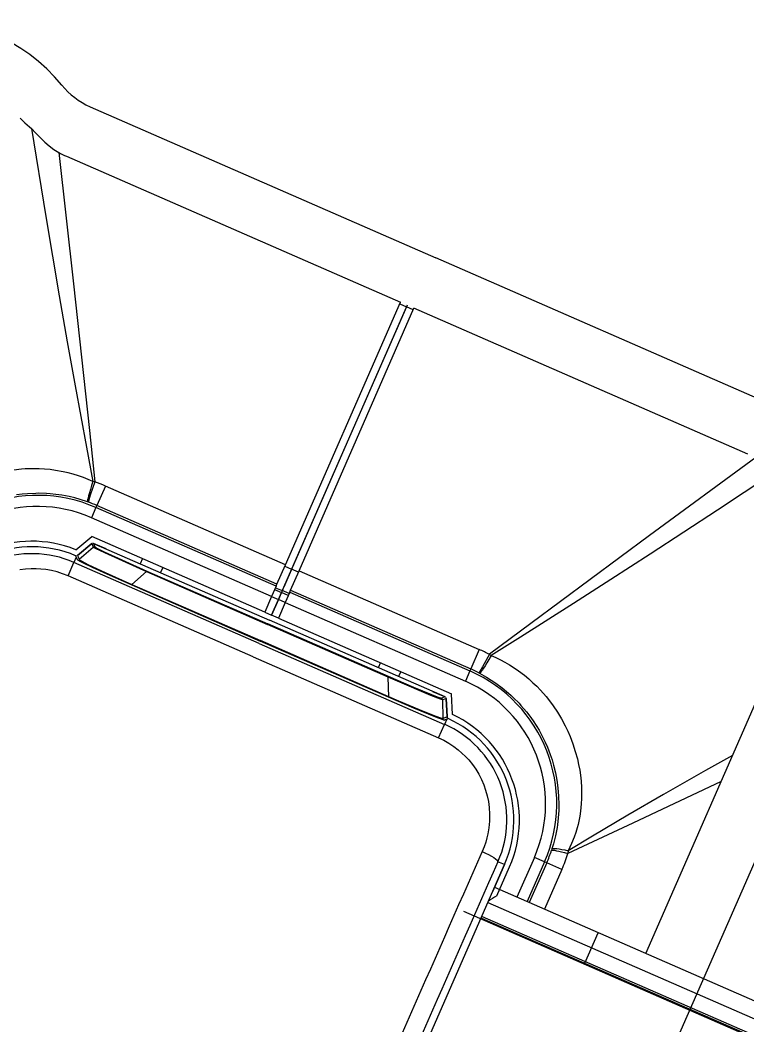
# Model space of a CAD drawing. Header units: millimetres. Extents: x 1145859089 to 1147511753, y -1047484727 to -1047247487.
# Drawn here: x 1146005251.9 to 1146005448.1, y -1047431132 to -1047430860.8 of the extents above; entities that cross this region are included whole.
import ezdxf
from ezdxf.xclip import XClip

# ---------------------------------------------------------------- set-up
doc = ezdxf.new("R2010")
doc.units = ezdxf.units.MM
doc.header["$LTSCALE"] = 100
doc.header["$MEASUREMENT"] = 0
doc.header["$XCLIPFRAME"] = 2
doc.linetypes.add('단지배치도$0$CENTER', pattern=[31, 30, -0.5, 0, -0.5])
doc.layers.get('0').update_dxf_attribs({"linetype": 'CONTINUOUS'})
doc.layers.add('XREF', color=135, linetype='CONTINUOUS')
doc.layers.add('단지배치도$0$W240910', color=135, linetype='CONTINUOUS')

# ---------------------------------------------------------------- blocks, each defined once
blk = doc.blocks.new('단지배치도$0$zw$9902')
at = {"layer": '단지배치도$0$W240910', "linetype": 'ByBlock', "ltscale": 20}
for p, q in [((67129.96, -59514.85), (67223.2, -59555.63)), ((67111.11, -59517.95), (67112.35, -59519.18)), ((67112.35, -59519.18), (67113.64, -59520.28)), ((67113.64, -59520.28), (67114.21, -59520.71)), ((67114.21, -59520.71), (67115.22, -59521.88)), ((67114.21, -59520.71), (67118.07, -59544.47)), ((67115.22, -59521.88), (67116.29, -59523)), ((67116.29, -59523), (67117.74, -59524.37)), ((67117.74, -59524.37), (67118.96, -59525.4)), ((67118.96, -59525.4), (67120.22, -59526.35)), ((67120.22, -59526.35), (67121.5, -59527.23)), ((67121.5, -59527.23), (67125.47, -59562.59)), ((67123.58, -59528.22), (67213.6, -59567.59)), ((67118.07, -59544.47), (67121.67, -59565.87)), ((67312.77, -59594.8), (67223.2, -59555.63)), ((67125.47, -59562.59), (67129.77, -59602.19)), ((67121.67, -59565.87), (67123.82, -59578.25)), ((67182.64, -59638.38), (67213.6, -59567.59)), ((67215.26, -59568.78), (67184.3, -59639.57)), ((67215.26, -59568.78), (67184.3, -59639.57)), ((67215.26, -59568.78), (67184.3, -59639.57)), ((67215.26, -59568.78), (67184.3, -59639.57)), ((67215.43, -59568.39), (67184.47, -59639.18)), ((67215.43, -59568.4), (67184.47, -59639.18)), ((67215.43, -59568.4), (67184.47, -59639.18)), ((67215.43, -59568.4), (67184.47, -59639.18)), ((67186.3, -59639.98), (67217.26, -59569.2)), ((67213.43, -59567.98), (67215.26, -59568.78)), ((67217.09, -59569.59), (67215.26, -59568.78)), ((67307.28, -59608.57), (67217.26, -59569.2)), ((67123.82, -59578.25), (67125.92, -59590.09)), ((67125.92, -59590.09), (67128.97, -59606.68)), ((67129.77, -59602.19), (67131.25, -59616)), ((67128.97, -59606.68), (67130.71, -59615.91)), ((67309.42, -59609.42), (67280.76, -59630.51)), ((67319.16, -59610.35), (67299.09, -59623.64)), ((67111.47, -59612.61), (67109.39, -59612.83)), ((67112.51, -59612.54), (67111.47, -59612.61)), ((67114.84, -59612.49), (67112.51, -59612.54)), ((67116.26, -59612.51), (67114.84, -59612.49)), ((67117.67, -59612.59), (67116.26, -59612.51)), ((67119.18, -59612.73), (67117.67, -59612.59)), ((67120.68, -59612.92), (67119.18, -59612.73)), ((67122.67, -59613.27), (67120.68, -59612.92)), ((67124.07, -59613.59), (67122.67, -59613.27)), ((67125.45, -59613.95), (67124.07, -59613.59)), ((67126.83, -59614.37), (67125.45, -59613.95)), ((67128.16, -59614.84), (67126.83, -59614.37)), ((67129.46, -59615.35), (67128.16, -59614.84)), ((67130.71, -59615.91), (67129.46, -59615.35)), ((67131.25, -59616), (67130.03, -59619.62)), ((67131.25, -59616), (67130.71, -59615.91)), ((67134.08, -59617.14), (67131.78, -59622.4)), ((67182.64, -59638.38), (67134.08, -59617.14)), ((67111.62, -59619.34), (67110.11, -59619.54)), ((67113.11, -59619.21), (67111.62, -59619.34)), ((67115.37, -59619.12), (67113.11, -59619.21)), ((67116.13, -59619.11), (67115.37, -59619.12)), ((67118.21, -59619.18), (67116.13, -59619.11)), ((67119.24, -59619.25), (67118.21, -59619.18)), ((67120.78, -59619.41), (67119.24, -59619.25)), ((67122.31, -59619.63), (67120.78, -59619.41)), ((67124.35, -59620.01), (67122.31, -59619.63)), ((67125.84, -59620.36), (67124.35, -59620.01)), ((67127.31, -59620.77), (67125.84, -59620.36)), ((67129.3, -59621.42), (67127.31, -59620.77)), ((67129.65, -59620.85), (67129.52, -59621.38)), ((67130.03, -59619.62), (67129.65, -59620.85)), ((67129.51, -59621.5), (67129.3, -59621.42)), ((67129.52, -59621.38), (67129.51, -59621.47)), ((67129.51, -59621.47), (67129.51, -59621.5)), ((67131.54, -59622.94), (67130.34, -59625.68)), ((67131.78, -59622.4), (67131.54, -59622.94)), ((67180.1, -59644.18), (67131.54, -59622.94)), ((67180.34, -59643.64), (67131.78, -59622.4)), ((67299.09, -59623.64), (67280.93, -59635.52)), ((67178.9, -59646.92), (67130.34, -59625.68)), ((67126.09, -59634.32), (67130.4, -59630.73)), ((67177.06, -59651.14), (67130.4, -59630.73)), ((67280.76, -59630.51), (67248.76, -59654.24)), ((67130.41, -59632.68), (67126.58, -59635.87)), ((67126.59, -59635.86), (67130.41, -59632.68)), ((67126.99, -59636.89), (67130.77, -59633.6)), ((67130.41, -59632.68), (67130.77, -59633.6)), ((67130.77, -59633.6), (67130.8, -59633.63)), ((67130.8, -59633.63), (67131.31, -59633.9)), ((67130.93, -59632.6), (67178.29, -59653.32)), ((67130.93, -59632.6), (67131.29, -59633.53)), ((67134.31, -59634.09), (67130.93, -59632.61)), ((67131.29, -59633.53), (67131.31, -59633.56)), ((67131.31, -59633.56), (67131.42, -59633.64)), ((67131.31, -59633.9), (67133.82, -59635.08)), ((67131.42, -59633.64), (67131.98, -59633.97)), ((67131.98, -59633.97), (67133.76, -59634.85)), ((67133.76, -59634.85), (67138.49, -59637.04)), ((67126.23, -59636.34), (67125.62, -59637.73)), ((67126.07, -59635.94), (67126.23, -59636.34)), ((67126.23, -59636.34), (67126.47, -59636.97)), ((67126.47, -59636.97), (67126.49, -59636.99)), ((67126.49, -59636.99), (67126.6, -59637.08)), ((67126.59, -59635.86), (67126.75, -59636.27)), ((67126.6, -59637.08), (67127.17, -59637.41)), ((67126.75, -59636.27), (67126.99, -59636.89)), ((67126.99, -59636.89), (67127, -59636.91)), ((67127, -59636.91), (67127.03, -59636.96)), ((67127.03, -59636.96), (67127.3, -59637.17)), ((67127.17, -59637.41), (67128.13, -59637.9)), ((67127.3, -59637.17), (67127.77, -59637.45)), ((67127.77, -59637.45), (67129.39, -59638.3)), ((67133.82, -59635.08), (67143.4, -59639.41)), ((67138.49, -59637.04), (67145.29, -59640.06)), ((67144.07, -59636.71), (67143.47, -59638.09)), ((67280.93, -59635.52), (67270.38, -59642.35)), ((67112.55, -59639.56), (67111, -59639.77)), ((67114.12, -59639.46), (67112.55, -59639.56)), ((67115.42, -59639.45), (67114.12, -59639.46)), ((67116.73, -59639.52), (67115.42, -59639.45)), ((67118.02, -59639.66), (67116.73, -59639.52)), ((67119.56, -59639.93), (67118.02, -59639.66)), ((67121.08, -59640.31), (67119.56, -59639.93)), ((67124.03, -59641.36), (67125.62, -59637.73)), ((67175.55, -59659.57), (67125.62, -59637.73)), ((67128.13, -59637.9), (67130.49, -59639.03)), ((67129.39, -59638.3), (67133.02, -59640.02)), ((67130.49, -59639.03), (67134.45, -59640.85)), ((67133.02, -59640.02), (67138.59, -59642.51)), ((67141.26, -59643.67), (67145.22, -59640.23)), ((67143.4, -59639.41), (67145.22, -59640.23)), ((67145.22, -59640.23), (67145.29, -59640.06)), ((67145.22, -59640.23), (67177.78, -59654.47)), ((67145.29, -59640.06), (67177.85, -59654.3)), ((67149.57, -59639.12), (67148.97, -59640.5)), ((67180.34, -59643.64), (67182.64, -59638.38)), ((67184.3, -59639.57), (67181.77, -59645.36)), ((67184.3, -59639.57), (67181.77, -59645.36)), ((67184.3, -59639.57), (67181.77, -59645.36)), ((67184.3, -59639.57), (67181.77, -59645.36)), ((67184.47, -59639.18), (67182.17, -59644.44)), ((67184.47, -59639.18), (67182.17, -59644.44)), ((67184.47, -59639.18), (67182.17, -59644.44)), ((67184.47, -59639.18), (67182.17, -59644.44)), ((67182.47, -59638.77), (67184.3, -59639.57)), ((67184, -59645.24), (67186.3, -59639.98)), ((67186.13, -59640.37), (67184.3, -59639.57)), ((67186.3, -59639.98), (67234.86, -59661.22)), ((67122.57, -59640.78), (67121.08, -59640.31)), ((67124.03, -59641.36), (67122.57, -59640.78)), ((67173.96, -59663.2), (67124.03, -59641.36)), ((67134.45, -59640.85), (67141.19, -59643.83)), ((67138.59, -59642.51), (67141.26, -59643.67)), ((67270.38, -59642.35), (67260.26, -59648.84)), ((67141.19, -59643.83), (67141.26, -59643.67)), ((67141.19, -59643.83), (67175.81, -59658.98)), ((67141.26, -59643.67), (67175.88, -59658.81)), ((67180.1, -59644.18), (67178.9, -59646.92)), ((67179.7, -59645.09), (67181.53, -59645.89)), ((67179.94, -59644.56), (67181.77, -59645.36)), ((67180.1, -59644.18), (67180.34, -59643.64)), ((67181.93, -59644.98), (67180.73, -59647.72)), ((67181.93, -59644.98), (67180.73, -59647.72)), ((67181.93, -59644.98), (67180.73, -59647.72)), ((67181.93, -59644.98), (67180.73, -59647.72)), ((67181.77, -59645.36), (67181.53, -59645.89)), ((67181.77, -59645.36), (67181.53, -59645.89)), ((67181.77, -59645.36), (67181.53, -59645.89)), ((67181.77, -59645.36), (67181.53, -59645.89)), ((67183.6, -59646.16), (67181.77, -59645.36)), ((67181.93, -59644.98), (67182.17, -59644.44)), ((67181.93, -59644.98), (67182.17, -59644.44)), ((67181.93, -59644.98), (67182.17, -59644.44)), ((67181.93, -59644.98), (67182.17, -59644.44)), ((67183.77, -59645.78), (67184, -59645.24)), ((67184, -59645.24), (67232.56, -59666.48)), ((67178.9, -59646.92), (67177.06, -59651.14)), ((67178.89, -59651.94), (67180.73, -59647.72)), ((67180.73, -59647.72), (67178.89, -59651.94)), ((67178.89, -59651.94), (67180.73, -59647.72)), ((67180.73, -59647.72), (67178.89, -59651.94)), ((67178.89, -59651.94), (67180.73, -59647.72)), ((67180.73, -59647.72), (67178.89, -59651.94)), ((67178.89, -59651.94), (67180.73, -59647.72)), ((67180.73, -59647.72), (67178.89, -59651.94)), ((67178.9, -59646.92), (67180.73, -59647.72)), ((67180.73, -59647.72), (67181.53, -59645.89)), ((67180.73, -59647.72), (67181.53, -59645.89)), ((67180.73, -59647.72), (67181.53, -59645.89)), ((67180.73, -59647.72), (67181.53, -59645.89)), ((67182.56, -59648.52), (67180.73, -59647.72)), ((67183.37, -59646.69), (67181.53, -59645.89)), ((67183.77, -59645.78), (67182.56, -59648.52)), ((67183.77, -59645.78), (67232.32, -59667.02)), ((67177.06, -59651.14), (67178.89, -59651.94)), ((67182.56, -59648.52), (67180.72, -59652.74)), ((67182.56, -59648.52), (67231.12, -59669.76)), ((67260.26, -59648.84), (67246.01, -59657.87)), ((67225.65, -59674.03), (67178.29, -59653.32)), ((67180.72, -59652.74), (67178.89, -59651.94)), ((67180.72, -59652.74), (67227.38, -59673.15)), ((67210.34, -59668.71), (67177.78, -59654.47)), ((67210.41, -59668.55), (67177.85, -59654.3)), ((67248.76, -59654.24), (67237.62, -59662.53)), ((67210.43, -59674.12), (67175.81, -59658.98)), ((67210.5, -59673.95), (67175.88, -59658.81)), ((67246.01, -59657.87), (67238.05, -59662.86)), ((67279.76, -59743.22), (67316.77, -59658.62)), ((67175.55, -59659.57), (67225.48, -59681.41)), ((67234.86, -59661.22), (67232.56, -59666.48)), ((67173.96, -59663.2), (67223.9, -59685.04)), ((67237.62, -59662.53), (67235.79, -59665.87)), ((67237.62, -59662.53), (67238.05, -59662.86)), ((67238.05, -59662.86), (67239.31, -59663.4)), ((67239.31, -59663.4), (67240.56, -59664)), ((67240.56, -59664), (67241.81, -59664.67)), ((67241.81, -59664.67), (67243.06, -59665.39)), ((67208.21, -59664.76), (67207.6, -59666.14)), ((67213.7, -59667.17), (67213.1, -59668.55)), ((67232.32, -59667.02), (67231.12, -59669.76)), ((67232.56, -59666.48), (67232.32, -59667.02)), ((67235.14, -59666.99), (67234.84, -59667.45)), ((67235.79, -59665.87), (67235.14, -59666.99)), ((67243.06, -59665.39), (67244.26, -59666.16)), ((67244.26, -59666.16), (67245.45, -59666.98)), ((67245.45, -59666.98), (67247.05, -59668.19)), ((67210.34, -59668.71), (67210.41, -59668.55)), ((67210.5, -59673.95), (67210.34, -59668.71)), ((67212.18, -59669.5), (67210.34, -59668.71)), ((67217.25, -59671.49), (67210.41, -59668.55)), ((67221.86, -59673.59), (67212.18, -59669.5)), ((67234.78, -59667.51), (67234.76, -59667.53)), ((67234.76, -59667.53), (67234.96, -59667.63)), ((67234.84, -59667.45), (67234.78, -59667.51)), ((67234.96, -59667.63), (67236.78, -59668.65)), ((67236.78, -59668.65), (67238.09, -59669.46)), ((67238.09, -59669.46), (67239.36, -59670.31)), ((67247.05, -59668.19), (67248.21, -59669.17)), ((67248.21, -59669.17), (67249.34, -59670.18)), ((67222.07, -59673.48), (67217.25, -59671.49)), ((67222.26, -59672.55), (67225.64, -59674.03)), ((67239.36, -59670.31), (67241.02, -59671.55)), ((67241.02, -59671.55), (67242.22, -59672.53)), ((67242.22, -59672.53), (67243.39, -59673.55)), ((67249.34, -59670.18), (67250.35, -59671.16)), ((67250.35, -59671.16), (67251.34, -59672.19)), ((67251.34, -59672.19), (67252.87, -59673.94)), ((67210.43, -59674.12), (67210.5, -59673.95)), ((67217.2, -59677.04), (67210.43, -59674.12)), ((67213.17, -59675.13), (67210.5, -59673.95)), ((67218.78, -59677.53), (67213.17, -59675.13)), ((67224.43, -59674.63), (67221.86, -59673.59)), ((67223.93, -59674.18), (67222.07, -59673.48)), ((67224.55, -59674.37), (67223.93, -59674.18)), ((67224.98, -59674.82), (67224.43, -59674.63)), ((67224.69, -59674.4), (67224.55, -59674.37)), ((67224.72, -59674.39), (67224.69, -59674.4)), ((67225.65, -59674.03), (67224.72, -59674.39)), ((67225.02, -59674.82), (67224.98, -59674.82)), ((67225.94, -59674.46), (67225.02, -59674.82)), ((67225.17, -59679.83), (67225.02, -59674.82)), ((67226.2, -59679.43), (67225.94, -59674.46)), ((67225.94, -59674.47), (67226.2, -59679.43)), ((67227.67, -59678.75), (67227.38, -59673.15)), ((67243.39, -59673.55), (67244.14, -59674.26)), ((67244.14, -59674.26), (67245.59, -59675.74)), ((67252.87, -59673.94), (67253.53, -59674.75)), ((67253.53, -59674.75), (67254.78, -59676.42)), ((67221.22, -59678.71), (67217.2, -59677.04)), ((67222.5, -59679.03), (67218.78, -59677.53)), ((67245.59, -59675.74), (67246.11, -59676.3)), ((67246.11, -59676.3), (67247.57, -59678.02)), ((67247.57, -59678.02), (67248.49, -59679.21)), ((67254.78, -59676.42), (67255.96, -59678.17)), ((67255.96, -59678.17), (67257.04, -59679.97)), ((67223.66, -59679.68), (67221.22, -59678.71)), ((67224.23, -59679.64), (67222.5, -59679.03)), ((67224.67, -59680.05), (67223.66, -59679.68)), ((67224.76, -59679.8), (67224.23, -59679.64)), ((67225.29, -59680.25), (67224.67, -59680.05)), ((67225.1, -59679.85), (67224.76, -59679.8)), ((67225.15, -59679.84), (67225.1, -59679.85)), ((67225.17, -59679.83), (67225.15, -59679.84)), ((67225.79, -59679.59), (67225.17, -59679.83)), ((67225.43, -59680.27), (67225.29, -59680.25)), ((67225.47, -59680.26), (67225.43, -59680.27)), ((67226.09, -59680.02), (67225.47, -59680.26)), ((67226.09, -59680.02), (67225.48, -59681.41)), ((67226.2, -59679.43), (67225.79, -59679.59)), ((67226.49, -59679.86), (67226.09, -59680.02)), ((67248.49, -59679.21), (67249.37, -59680.45)), ((67249.37, -59680.45), (67250.21, -59681.72)), ((67257.04, -59679.97), (67258.05, -59681.85)), ((67223.9, -59685.04), (67225.48, -59681.41)), ((67250.21, -59681.72), (67250.99, -59683.02)), ((67250.99, -59683.02), (67251.96, -59684.81)), ((67258.05, -59681.85), (67258.73, -59683.28)), ((67258.73, -59683.28), (67259.36, -59684.73)), ((67223.9, -59685.04), (67225.31, -59685.72)), ((67225.31, -59685.72), (67226.67, -59686.49)), ((67251.96, -59684.81), (67252.64, -59686.19)), ((67252.64, -59686.19), (67253.25, -59687.6)), ((67259.36, -59684.73), (67260.12, -59686.7)), ((67226.67, -59686.49), (67227.98, -59687.35)), ((67227.98, -59687.35), (67229.22, -59688.3)), ((67229.22, -59688.3), (67230.21, -59689.15)), ((67253.25, -59687.6), (67254, -59689.52)), ((67260.12, -59686.7), (67260.77, -59688.71)), ((67260.77, -59688.71), (67261.32, -59690.74)), ((67230.21, -59689.15), (67231.14, -59690.06)), ((67231.14, -59690.06), (67232.02, -59691.02)), ((67232.02, -59691.02), (67233.01, -59692.24)), ((67254, -59689.52), (67254.49, -59690.98)), ((67254.49, -59690.98), (67254.92, -59692.45)), ((67261.32, -59690.74), (67261.66, -59692.26)), ((67303.11, -59689.84), (67295.85, -59693.89)), ((67233.01, -59692.24), (67233.91, -59693.53)), ((67233.91, -59693.53), (67234.72, -59694.87)), ((67254.92, -59692.45), (67255.41, -59694.45)), ((67255.41, -59694.45), (67255.79, -59696.46)), ((67261.66, -59692.26), (67261.94, -59693.78)), ((67261.94, -59693.78), (67262.22, -59695.83)), ((67295.85, -59693.89), (67284.5, -59700.34)), ((67234.72, -59694.87), (67235.44, -59696.27)), ((67235.44, -59696.27), (67236.07, -59697.71)), ((67255.79, -59696.46), (67256.08, -59698.51)), ((67262.22, -59695.83), (67262.32, -59696.85)), ((67262.32, -59696.85), (67262.42, -59698.38)), ((67300.05, -59696.84), (67276.3, -59708.02)), ((67236.07, -59697.71), (67236.59, -59699.19)), ((67236.59, -59699.19), (67237.02, -59700.71)), ((67256.08, -59698.51), (67256.27, -59700.82)), ((67262.42, -59698.38), (67262.46, -59699.91)), ((67262.46, -59699.91), (67262.44, -59701.38)), ((67237.02, -59700.71), (67237.34, -59702.25)), ((67237.34, -59702.25), (67237.55, -59703.82)), ((67256.27, -59700.82), (67256.32, -59703.12)), ((67262.44, -59701.38), (67262.36, -59702.85)), ((67284.5, -59700.34), (67274.92, -59705.9)), ((67237.55, -59703.82), (67237.67, -59705.65)), ((67256.29, -59704.66), (67256.16, -59706.59)), ((67256.32, -59703.12), (67256.29, -59704.66)), ((67262.16, -59704.81), (67261.96, -59706.17)), ((67262.36, -59702.85), (67262.16, -59704.81)), ((67237.64, -59707.5), (67237.47, -59709.33)), ((67237.67, -59705.65), (67237.64, -59707.5)), ((67256.16, -59706.59), (67255.94, -59708.5)), ((67276.3, -59708.02), (67258.79, -59716.27)), ((67261.96, -59706.17), (67261.5, -59708.4)), ((67274.92, -59705.9), (67265.42, -59711.53)), ((67237.47, -59709.33), (67237.21, -59710.9)), ((67255.83, -59709.26), (67255.4, -59711.52)), ((67255.94, -59708.5), (67255.83, -59709.26)), ((67260.88, -59710.6), (67260.45, -59711.88)), ((67261.27, -59709.3), (67260.88, -59710.6)), ((67261.5, -59708.4), (67261.27, -59709.3)), ((67236.62, -59713.19), (67236.18, -59714.46)), ((67236.94, -59712.05), (67236.62, -59713.19)), ((67237.21, -59710.9), (67236.94, -59712.05)), ((67255.4, -59711.52), (67254.88, -59713.64)), ((67265.42, -59711.53), (67258.84, -59715.49)), ((67260.45, -59711.88), (67259.76, -59713.58)), ((67236.18, -59714.46), (67235.68, -59715.7)), ((67254.48, -59714.99), (67254.37, -59715.34)), ((67254.88, -59713.64), (67254.48, -59714.99)), ((67258.84, -59715.49), (67258.79, -59716.27)), ((67259.76, -59713.58), (67258.84, -59715.49)), ((67241.68, -59719.24), (67239.92, -59718.47)), ((67249.73, -59717.31), (67245.04, -59728.03)), ((67252.48, -59718.51), (67247.79, -59729.23)), ((67253.06, -59718.76), (67248.37, -59729.49)), ((67252.48, -59718.51), (67249.73, -59717.31)), ((67253.06, -59718.76), (67252.48, -59718.51)), ((67257.15, -59720.55), (67253.06, -59718.76)), ((67175.56, -59870.41), (67241.68, -59719.24)), ((67241.68, -59719.25), (67238.54, -59726.42)), ((67239.63, -59727.66), (67243.05, -59719.84)), ((67257.15, -59720.55), (67252.46, -59731.28)), ((67326.95, -59763.86), (67239.08, -59725.43)), ((67329.27, -59769.78), (67237.28, -59729.55)), ((67381.04, -59797.65), (67230.69, -59731.89)), ((67235.48, -59733.67), (67327.01, -59773.71)), ((67235.68, -59733.22), (67327.66, -59773.45)), ((67263.33, -59745.86), (67266.94, -59737.61))]:
    blk.add_line(p, q, dxfattribs=at)
at = {"layer": '단지배치도$0$W240910', "linetype": '단지배치도$0$CENTER'}
blk.add_line((67283.2, -59777.78), (67332.34, -59665.43), dxfattribs=at)
at = {"layer": '단지배치도$0$W240910'}
blk.add_arc((56404.25, -57219.78, 0), 12756.72, 322.50733, 9.110085, dxfattribs=at)
at = {"layer": '단지배치도$0$W240910', "linetype": 'ByBlock', "ltscale": 20}
for centre, radius, start, end in [((67087.27, -59537.19), 45, 38.7182, 99.2263), ((67137.95, -59496.56), 19.96, 218.718, 246.3769), ((67137.24, -59497), 34.08, 242.5014, 246.3771), ((67114.66, -59661.54), 48.46, 66.377, 69.9846), ((67115.87, -59658.76), 39.1, 66.3767, 156.3767), ((67115.87, -59658.76), 36.1, 66.3767, 156.3767), ((67116.36, -59657.65), 38.47, 66.3767, 70.0075), ((67114.33, -59663.54), 31.5, 68.0758, 156.3767), ((67114.33, -59663.54), 30, 66.9596, 156.3767), ((67130.73, -59633.06), 0.499, 66.2917, 129.8908), ((67130.73, -59633.07), 0.5, 66.3767, 129.8116), ((67114.37, -59663.47), 28.09, 66.3888, 156.5567), ((67126.27, -59635.48), 0.5, 246.9787, 309.7857), ((67126.26, -59635.48), 0.5, 246.9587, 309.8116), ((67215.44, -59705.62), 48.46, 62.7688, 66.3764), ((67216.66, -59702.84), 39.1, 336.3767, 66.3767), ((67217.14, -59701.73), 38.47, 62.7459, 66.3767), ((67216.66, -59702.84), 36.1, 336.3767, 66.3767), ((67225.44, -59674.49), 0.5, 2.9417, 66.3767), ((67225.45, -59674.49), 0.499, 2.8625, 66.4617), ((67226.7, -59679.41), 0.5, 182.9417, 245.7946), ((67226.7, -59679.4), 0.5, 182.9677, 245.7746), ((67214.19, -59707.22), 30, 336.3767, 65.7938), ((67214.19, -59707.22), 31.5, 336.3767, 64.6776), ((67214.22, -59707.14), 28.09, 336.1966, 66.3646), ((93492.86, -71309.97), 28703.08, 156.175393, 156.577978), ((67218.22, -59703.53), 38.03, 336.3766, 341.8985), ((93061.13, -71121.14), 28226.86, 156.173706, 156.579672), ((67213.23, -59701.34), 47.94, 336.3735, 341.8539), ((67243.91, -59736.59), 9.9, 115.6162, 131.7513)]:
    blk.add_arc(centre, radius, start, end, dxfattribs=at)
for centre, major_axis, ratio, start_param, end_param in [((67132.67, -59612.02), (-3.35, -9.42), 0.060178, 5.159433, 6.230729), ((67131.09, -59633.99), (-0.466, -0.182), 0.999562, 3.92721, 5.034008), ((67126.67, -59636.51), (-0.466, -0.182), 0.999562, 0.785617, 1.892415)]:
    blk.add_ellipse(centre, major_axis=major_axis, ratio=ratio, start_param=start_param, end_param=end_param, dxfattribs=at)
at = {"layer": '단지배치도$0$W240910', "linetype": 'ByBlock', "ltscale": 20, "extrusion": (0, 0, -1)}
for centre, major_axis, ratio, start_param, end_param in [((67239.57, -59658.78), (-4.64, -8.86), 0.060178, 5.159433, 6.230729), ((67224.52, -59674.85), (0.182, -0.466), 0.999562, 3.92721, 5.034008), ((67225.67, -59679.81), (0.182, -0.466), 0.999562, 0.785617, 1.892415), ((67235.34, -59716.47), (4.57, -2.02), 0.168067, 4.711747, 6.261936), ((67263.85, -59718.48), (9.5, -3.11), 0.063045, 3.194057, 4.130494), ((67263.99, -59718.04), (9.54, -3), 0.1077, 3.194259, 4.109097)]:
    blk.add_ellipse(centre, major_axis=major_axis, ratio=ratio, start_param=start_param, end_param=end_param, dxfattribs=at)
blk = doc.blocks.new('단지배치도')
blk.add_blockref('단지배치도$0$zw$9902', (141034.19, 142437.16))

msp = doc.modelspace()

# ---------------------------------------------------------------- block references
at = {"layer": 'XREF'}
ref = msp.add_blockref('단지배치도', (1145797106.633357, -1047513806.462535), dxfattribs=at)
XClip(ref).set_block_clipping_path([(72982.4064819524, 34919.7593965302), (360382.4067475507, 255319.7593436702)])

doc.saveas('drawing.dxf')
